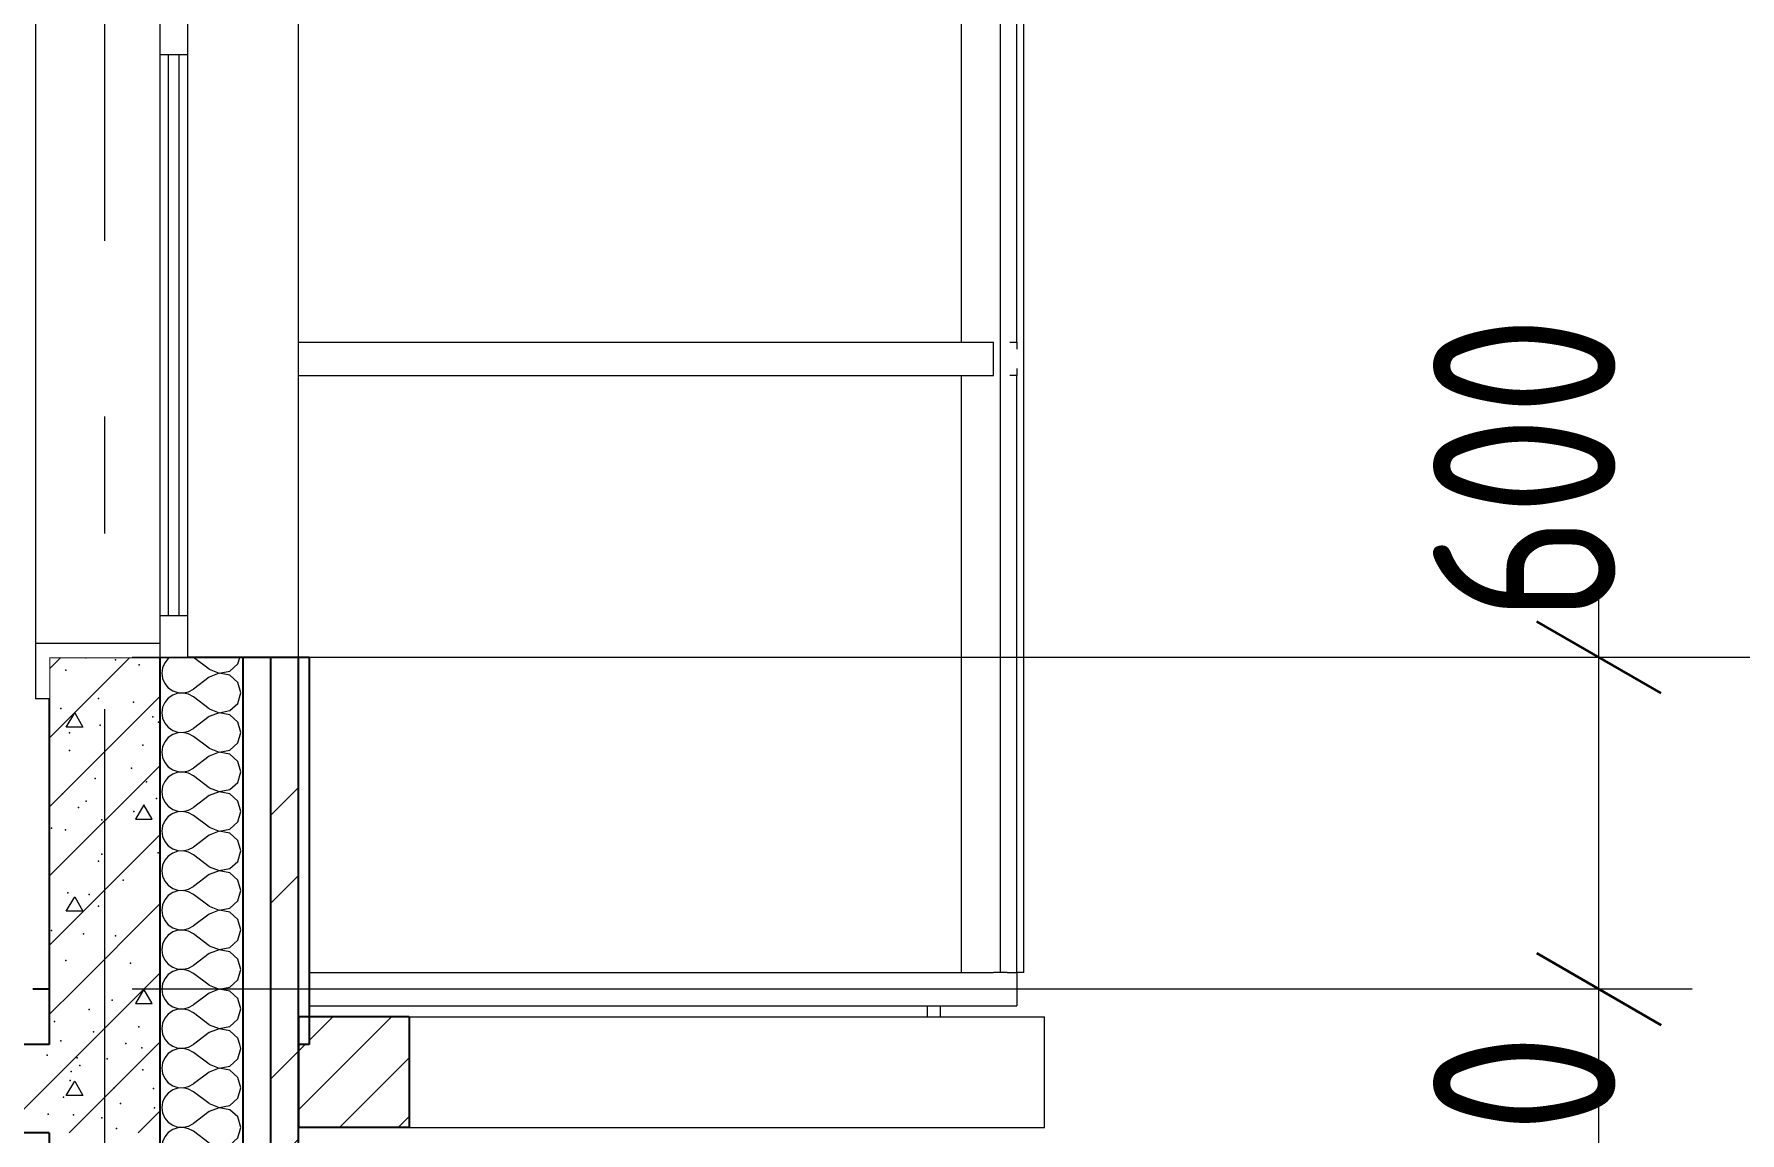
# Model space of a CAD drawing. Header units: millimetres. Extents: x 18162 to 7085488, y 72188 to 247925.
# Drawn here: x 4273986 to 4277071, y 110493 to 112480 of the extents above; entities that cross this region are included whole.
import ezdxf
from ezdxf.enums import TextEntityAlignment as Align

# ---------------------------------------------------------------- set-up
doc = ezdxf.new("R2010")
doc.units = ezdxf.units.MM
doc.header["$MEASUREMENT"] = 0
doc.linetypes.add('Double Dashed', pattern=[1093.611073, 529.166651, -211.666656, 141.111112, -211.666656])
doc.linetypes.add('Wipeout_Contour', pattern=[1000, 0, -1000])
for name, color, linetype in [('Archicad Windows', 7, 'Continuous'), ('Finish - Wall', 7, 'Continuous'), ('Interior - Stair & Railing', 7, 'Continuous'), ('Structural - Bearing', 7, 'Continuous'), ('Structural - Grid', 7, 'Continuous')]:
    doc.layers.add(name, color=color, linetype=linetype)
doc.styles.add('GENERATED_STYLE_3', font='', dxfattribs={"width": 0.8})
doc.styles.get('GENERATED_STYLE_3').set_extended_font_data('ISOCPEUR MON')
doc.dimstyles.new('GENERATED_STYLE__12', dxfattribs={"dimtxt": 330.000007, "dimasz": 171, "dimexe": 0.18, "dimexo": 150, "dimgap": 0, "dimtad": 1, "dimdec": 0, "dimzin": 0, "dimdsep": 46, "dimtxsty": 'GENERATED_STYLE_3', "dimblk": 'ARROWHEAD_2', "dimblk1": 'ARROWHEAD_2', "dimblk2": 'ARROWHEAD_2', "dimcen": 0.09, "dimclrd": 13, "dimclre": 13, "dimclrt": 13, "dimadec": 0, "dimazin": 0, "dimtfac": 1, "dimtdec": 4, "dimtmove": 0, "dimatfit": 3, "dimfxl": 1, "dimtolj": 1, "dimtzin": 0, "dimarcsym": 0})
pattern_1 = [(45, (4294986.58, 104752.7), (-238.6485, 238.6485), []), (45, (4294907.03, 104832.26), (-238.6485, 238.6485), [])]

# ---------------------------------------------------------------- blocks, each defined once
blk = doc.blocks.new('*X1349', base_point=(4294986.6, 104752.7))
at = {"layer": 'Structural - Bearing', "color": 7, "linetype": 'Continuous', "lineweight": 9}
for p, q in [((4274231.5, 110652.7), (4274236.4, 110649.3)), ((4274265.2, 110647.9), (4274273.8, 110652.7)), ((4274359.5, 110645.6), (4274357.5, 110652.7)), ((4274218, 110619.6), (4274216.7, 110609.8)), ((4274222, 110628.6), (4274218, 110619.6)), ((4274228.3, 110636.2), (4274222, 110628.6)), ((4274236.4, 110641.8), (4274228.3, 110636.2)), ((4274236.4, 110649.3), (4274245.7, 110646.2)), ((4274245.7, 110644.9), (4274236.4, 110641.8)), ((4274245.7, 110646.2), (4274255.6, 110645.7)), ((4274255.6, 110645.4), (4274245.7, 110644.9)), ((4274255.6, 110645.7), (4274265.2, 110647.9)), ((4274265.2, 110643.2), (4274255.6, 110645.4)), ((4274273.8, 110638.4), (4274265.2, 110643.2)), ((4274302.4, 110617), (4274273.8, 110638.4)), ((4274339.8, 110613.6), (4274354.2, 110626.8)), ((4274354.2, 110626.8), (4274359.5, 110645.6)), ((4274216.7, 110609.8), (4274218, 110600.1)), ((4274218, 110600.1), (4274222, 110591.1)), ((4274222, 110591.1), (4274228.3, 110583.5)), ((4274302.4, 110602.7), (4274273.8, 110581.3)), ((4274302.4, 110617), (4274320.6, 110610)), ((4274320.6, 110609.7), (4274302.4, 110602.7)), ((4274320.6, 110610), (4274339.8, 110613.6)), ((4274339.8, 110606.1), (4274320.6, 110609.7)), ((4274354.2, 110592.9), (4274339.8, 110606.1)), ((4274359.5, 110574.1), (4274354.2, 110592.9)), ((4274228.3, 110564.8), (4274222, 110557.2)), ((4274228.3, 110583.5), (4274236.4, 110577.9)), ((4274236.4, 110570.4), (4274228.3, 110564.8)), ((4274236.4, 110577.9), (4274245.7, 110574.8)), ((4274245.7, 110573.5), (4274236.4, 110570.4)), ((4274245.7, 110574.8), (4274255.6, 110574.3)), ((4274255.6, 110574), (4274245.7, 110573.5)), ((4274255.6, 110574.3), (4274265.2, 110576.5)), ((4274265.2, 110571.8), (4274255.6, 110574)), ((4274265.2, 110576.5), (4274273.8, 110581.3)), ((4274273.8, 110567), (4274265.2, 110571.8)), ((4274302.4, 110545.6), (4274273.8, 110567)), ((4274354.2, 110555.4), (4274359.5, 110574.1)), ((4274218, 110548.2), (4274216.7, 110538.4)), ((4274216.7, 110538.4), (4274218, 110528.7)), ((4274222, 110557.2), (4274218, 110548.2)), ((4274218, 110528.7), (4274222, 110519.6)), ((4274302.4, 110531.3), (4274273.8, 110509.8)), ((4274302.4, 110545.6), (4274320.6, 110538.6)), ((4274320.6, 110538.3), (4274302.4, 110531.3)), ((4274320.6, 110538.6), (4274339.8, 110542.2)), ((4274339.8, 110534.6), (4274320.6, 110538.3)), ((4274339.8, 110542.2), (4274354.2, 110555.4)), ((4274354.2, 110521.5), (4274339.8, 110534.6)), ((4274222, 110519.6), (4274228.3, 110512.1)), ((4274228.3, 110512.1), (4274236.4, 110506.5)), ((4274236.4, 110498.9), (4274228.3, 110493.4)), ((4274236.4, 110506.5), (4274245.7, 110503.3)), ((4274245.7, 110502.1), (4274236.4, 110498.9)), ((4274245.7, 110503.3), (4274255.6, 110502.8)), ((4274255.6, 110502.6), (4274245.7, 110502.1)), ((4274255.6, 110502.8), (4274265.2, 110505.1)), ((4274265.2, 110500.3), (4274255.6, 110502.6)), ((4274265.2, 110505.1), (4274273.8, 110509.8)), ((4274273.8, 110495.6), (4274265.2, 110500.3)), ((4274359.5, 110502.7), (4274354.2, 110521.5)), ((4274354.2, 110483.9), (4274359.5, 110502.7)), ((4274218, 110476.8), (4274216.7, 110467)), ((4274216.7, 110467), (4274218, 110457.2)), ((4274222, 110485.8), (4274218, 110476.8)), ((4274228.3, 110493.4), (4274222, 110485.8)), ((4274302.4, 110474.1), (4274273.8, 110495.6)), ((4274302.4, 110474.1), (4274320.6, 110467.1)), ((4274320.6, 110466.8), (4274302.4, 110459.8)), ((4274320.6, 110467.1), (4274339.8, 110470.8)), ((4274339.8, 110463.2), (4274320.6, 110466.8)), ((4274339.8, 110470.8), (4274354.2, 110483.9)), ((4274218, 110457.2), (4274222, 110448.2)), ((4274222, 110448.2), (4274228.3, 110440.6)), ((4274228.3, 110440.6), (4274236.4, 110435)), ((4274236.4, 110435), (4274245.7, 110431.9)), ((4274265.2, 110433.7), (4274273.8, 110438.4)), ((4274302.4, 110459.8), (4274273.8, 110438.4)), ((4274354.2, 110450.1), (4274339.8, 110463.2)), ((4274359.5, 110431.3), (4274354.2, 110450.1)), ((4274218, 110405.3), (4274216.7, 110395.6)), ((4274222, 110414.3), (4274218, 110405.3)), ((4274228.3, 110421.9), (4274222, 110414.3)), ((4274236.4, 110427.5), (4274228.3, 110421.9)), ((4274245.7, 110430.7), (4274236.4, 110427.5)), ((4274245.7, 110431.9), (4274255.6, 110431.4)), ((4274255.6, 110431.1), (4274245.7, 110430.7)), ((4274255.6, 110431.4), (4274265.2, 110433.7)), ((4274265.2, 110428.9), (4274255.6, 110431.1)), ((4274273.8, 110424.1), (4274265.2, 110428.9)), ((4274302.4, 110402.7), (4274273.8, 110424.1)), ((4274339.8, 110399.3), (4274354.2, 110412.5)), ((4274354.2, 110412.5), (4274359.5, 110431.3)), ((4274216.7, 110395.6), (4274218, 110385.8)), ((4274218, 110385.8), (4274222, 110376.8)), ((4274222, 110376.8), (4274228.3, 110369.2)), ((4274302.4, 110388.4), (4274273.8, 110367)), ((4274302.4, 110402.7), (4274320.6, 110395.7)), ((4274320.6, 110395.4), (4274302.4, 110388.4)), ((4274320.6, 110395.7), (4274339.8, 110399.3)), ((4274339.8, 110391.8), (4274320.6, 110395.4)), ((4274354.2, 110378.6), (4274339.8, 110391.8)), ((4274359.5, 110359.8), (4274354.2, 110378.6)), ((4274222, 110342.9), (4274218, 110333.9)), ((4274228.3, 110350.5), (4274222, 110342.9)), ((4274228.3, 110369.2), (4274236.4, 110363.6)), ((4274236.4, 110356.1), (4274228.3, 110350.5)), ((4274236.4, 110363.6), (4274245.7, 110360.5)), ((4274245.7, 110359.2), (4274236.4, 110356.1)), ((4274245.7, 110360.5), (4274255.6, 110360)), ((4274255.6, 110359.7), (4274245.7, 110359.2)), ((4274255.6, 110360), (4274265.2, 110362.2)), ((4274265.2, 110357.5), (4274255.6, 110359.7)), ((4274265.2, 110362.2), (4274273.8, 110367)), ((4274273.8, 110352.7), (4274265.2, 110357.5)), ((4274302.4, 110331.3), (4274273.8, 110352.7)), ((4274354.2, 110341.1), (4274359.5, 110359.8)), ((4274218, 110333.9), (4274216.7, 110324.1)), ((4274216.7, 110324.1), (4274218, 110314.4)), ((4274218, 110314.4), (4274222, 110305.4)), ((4274302.4, 110317), (4274273.8, 110295.6)), ((4274302.4, 110331.3), (4274320.6, 110324.3)), ((4274320.6, 110324), (4274302.4, 110317)), ((4274320.6, 110324.3), (4274339.8, 110327.9)), ((4274339.8, 110320.4), (4274320.6, 110324)), ((4274339.8, 110327.9), (4274354.2, 110341.1)), ((4274354.2, 110307.2), (4274339.8, 110320.4)), ((4274222, 110305.4), (4274228.3, 110297.8)), ((4274228.3, 110297.8), (4274236.4, 110292.2)), ((4274236.4, 110284.6), (4274228.3, 110279.1)), ((4274236.4, 110292.2), (4274245.7, 110289)), ((4274245.7, 110287.8), (4274236.4, 110284.6)), ((4274245.7, 110289), (4274255.6, 110288.6)), ((4274255.6, 110288.3), (4274245.7, 110287.8)), ((4274255.6, 110288.6), (4274265.2, 110290.8)), ((4274265.2, 110286), (4274255.6, 110288.3)), ((4274265.2, 110290.8), (4274273.8, 110295.6)), ((4274273.8, 110281.3), (4274265.2, 110286)), ((4274302.4, 110259.8), (4274273.8, 110281.3)), ((4274359.5, 110288.4), (4274354.2, 110307.2)), ((4274354.2, 110269.6), (4274359.5, 110288.4)), ((4274218, 110262.5), (4274216.7, 110252.7)), ((4274216.7, 110252.7), (4274218, 110242.9)), ((4274222, 110271.5), (4274218, 110262.5)), ((4274228.3, 110279.1), (4274222, 110271.5)), ((4274302.4, 110259.8), (4274320.6, 110252.8)), ((4274320.6, 110252.6), (4274302.4, 110245.6)), ((4274320.6, 110252.8), (4274339.8, 110256.5)), ((4274339.8, 110248.9), (4274320.6, 110252.6)), ((4274339.8, 110256.5), (4274354.2, 110269.6)), ((4274218, 110242.9), (4274222, 110233.9)), ((4274222, 110233.9), (4274228.3, 110226.3)), ((4274228.3, 110226.3), (4274236.4, 110220.8)), ((4274236.4, 110220.8), (4274245.7, 110217.6)), ((4274255.6, 110217.1), (4274265.2, 110219.4)), ((4274265.2, 110219.4), (4274273.8, 110224.1)), ((4274302.4, 110245.6), (4274273.8, 110224.1)), ((4274354.2, 110235.8), (4274339.8, 110248.9)), ((4274359.5, 110217), (4274354.2, 110235.8)), ((4274218, 110191), (4274216.7, 110181.3)), ((4274222, 110200.1), (4274218, 110191)), ((4274228.3, 110207.6), (4274222, 110200.1)), ((4274236.4, 110213.2), (4274228.3, 110207.6)), ((4274245.7, 110216.4), (4274236.4, 110213.2)), ((4274245.7, 110217.6), (4274255.6, 110217.1)), ((4274255.6, 110216.8), (4274245.7, 110216.4)), ((4274265.2, 110214.6), (4274255.6, 110216.8)), ((4274273.8, 110209.8), (4274265.2, 110214.6)), ((4274302.4, 110188.4), (4274273.8, 110209.8)), ((4274302.4, 110188.4), (4274320.6, 110181.4)), ((4274339.8, 110185), (4274354.2, 110198.2)), ((4274354.2, 110198.2), (4274359.5, 110217)), ((4274216.7, 110181.3), (4274218, 110171.5)), ((4274218, 110171.5), (4274222, 110162.5)), ((4274222, 110162.5), (4274228.3, 110154.9)), ((4274302.4, 110174.1), (4274273.8, 110152.7)), ((4274320.6, 110181.1), (4274302.4, 110174.1)), ((4274320.6, 110181.4), (4274339.8, 110185)), ((4274339.8, 110177.5), (4274320.6, 110181.1)), ((4274354.2, 110164.3), (4274339.8, 110177.5)), ((4274359.5, 110145.6), (4274354.2, 110164.3)), ((4274222, 110128.6), (4274218, 110119.6)), ((4274228.3, 110136.2), (4274222, 110128.6)), ((4274228.3, 110154.9), (4274236.4, 110149.3)), ((4274236.4, 110141.8), (4274228.3, 110136.2)), ((4274236.4, 110149.3), (4274245.7, 110146.2)), ((4274245.7, 110144.9), (4274236.4, 110141.8)), ((4274245.7, 110146.2), (4274255.6, 110145.7)), ((4274255.6, 110145.4), (4274245.7, 110144.9)), ((4274255.6, 110145.7), (4274265.2, 110147.9)), ((4274265.2, 110143.2), (4274255.6, 110145.4)), ((4274265.2, 110147.9), (4274273.8, 110152.7)), ((4274273.8, 110138.4), (4274265.2, 110143.2)), ((4274302.4, 110117), (4274273.8, 110138.4)), ((4274339.8, 110113.6), (4274354.2, 110126.8)), ((4274354.2, 110126.8), (4274359.5, 110145.6)), ((4274218, 110119.6), (4274216.7, 110109.8)), ((4274216.7, 110109.8), (4274218, 110100.1)), ((4274218, 110100.1), (4274222, 110091.1)), ((4274302.4, 110102.7), (4274273.8, 110081.3)), ((4274302.4, 110117), (4274320.6, 110110)), ((4274320.6, 110109.7), (4274302.4, 110102.7)), ((4274320.6, 110110), (4274339.8, 110113.6)), ((4274339.8, 110106.1), (4274320.6, 110109.7)), ((4274354.2, 110092.9), (4274339.8, 110106.1)), ((4274222, 110091.1), (4274228.3, 110083.5)), ((4274228.3, 110064.8), (4274222, 110057.2)), ((4274228.3, 110083.5), (4274236.4, 110077.9)), ((4274236.4, 110070.4), (4274228.3, 110064.8)), ((4274236.4, 110077.9), (4274245.7, 110074.8)), ((4274245.7, 110073.5), (4274236.4, 110070.4)), ((4274245.7, 110074.8), (4274255.6, 110074.3)), ((4274255.6, 110074), (4274245.7, 110073.5)), ((4274255.6, 110074.3), (4274265.2, 110076.5)), ((4274265.2, 110071.8), (4274255.6, 110074)), ((4274265.2, 110076.5), (4274273.8, 110081.3)), ((4274273.8, 110067), (4274265.2, 110071.8)), ((4274292.9, 110052.7), (4274273.8, 110067)), ((4274359.5, 110074.1), (4274354.2, 110092.9)), ((4274354.2, 110055.4), (4274359.5, 110074.1)), ((4274222, 110057.2), (4274220, 110052.7)), ((4274351.3, 110052.7), (4274354.2, 110055.4))]:
    blk.add_line(p, q, dxfattribs=at)
blk = doc.blocks.new('*X1476', base_point=(4294986.6, 104752.7))
at = {"layer": 'Structural - Bearing', "color": 7, "linetype": 'Continuous', "lineweight": 9}
for p, q in [((4274218, 111333.9), (4274216.7, 111324.1)), ((4274222, 111342.9), (4274218, 111333.9)), ((4274228.3, 111350.5), (4274222, 111342.9)), ((4274231.5, 111352.7), (4274228.3, 111350.5)), ((4274302.4, 111331.3), (4274273.8, 111352.7)), ((4274302.4, 111331.3), (4274320.6, 111324.3)), ((4274339.8, 111327.9), (4274354.2, 111341.1)), ((4274354.2, 111341.1), (4274357.5, 111352.7)), ((4274216.7, 111324.1), (4274218, 111314.4)), ((4274218, 111314.4), (4274222, 111305.4)), ((4274222, 111305.4), (4274228.3, 111297.8)), ((4274302.4, 111317), (4274273.8, 111295.6)), ((4274320.6, 111324), (4274302.4, 111317)), ((4274320.6, 111324.3), (4274339.8, 111327.9)), ((4274339.8, 111320.4), (4274320.6, 111324)), ((4274354.2, 111307.2), (4274339.8, 111320.4)), ((4274359.5, 111288.4), (4274354.2, 111307.2)), ((4274222, 111271.5), (4274218, 111262.5)), ((4274228.3, 111279.1), (4274222, 111271.5)), ((4274228.3, 111297.8), (4274236.4, 111292.2)), ((4274236.4, 111284.6), (4274228.3, 111279.1)), ((4274236.4, 111292.2), (4274245.7, 111289)), ((4274245.7, 111287.8), (4274236.4, 111284.6)), ((4274245.7, 111289), (4274255.6, 111288.6)), ((4274255.6, 111288.3), (4274245.7, 111287.8)), ((4274255.6, 111288.6), (4274265.2, 111290.8)), ((4274265.2, 111286), (4274255.6, 111288.3)), ((4274265.2, 111290.8), (4274273.8, 111295.6)), ((4274273.8, 111281.3), (4274265.2, 111286)), ((4274302.4, 111259.8), (4274273.8, 111281.3)), ((4274339.8, 111256.5), (4274354.2, 111269.6)), ((4274354.2, 111269.6), (4274359.5, 111288.4)), ((4274218, 111262.5), (4274216.7, 111252.7)), ((4274216.7, 111252.7), (4274218, 111242.9)), ((4274218, 111242.9), (4274222, 111233.9)), ((4274302.4, 111245.6), (4274273.8, 111224.1)), ((4274302.4, 111259.8), (4274320.6, 111252.8)), ((4274320.6, 111252.6), (4274302.4, 111245.6)), ((4274320.6, 111252.8), (4274339.8, 111256.5)), ((4274339.8, 111248.9), (4274320.6, 111252.6)), ((4274354.2, 111235.8), (4274339.8, 111248.9)), ((4274222, 111233.9), (4274228.3, 111226.3)), ((4274228.3, 111207.6), (4274222, 111200.1)), ((4274228.3, 111226.3), (4274236.4, 111220.8)), ((4274236.4, 111213.2), (4274228.3, 111207.6)), ((4274236.4, 111220.8), (4274245.7, 111217.6)), ((4274245.7, 111216.4), (4274236.4, 111213.2)), ((4274245.7, 111217.6), (4274255.6, 111217.1)), ((4274255.6, 111216.8), (4274245.7, 111216.4)), ((4274255.6, 111217.1), (4274265.2, 111219.4)), ((4274265.2, 111214.6), (4274255.6, 111216.8)), ((4274265.2, 111219.4), (4274273.8, 111224.1)), ((4274273.8, 111209.8), (4274265.2, 111214.6)), ((4274302.4, 111188.4), (4274273.8, 111209.8)), ((4274359.5, 111217), (4274354.2, 111235.8)), ((4274354.2, 111198.2), (4274359.5, 111217)), ((4274218, 111191), (4274216.7, 111181.3)), ((4274216.7, 111181.3), (4274218, 111171.5)), ((4274222, 111200.1), (4274218, 111191)), ((4274302.4, 111188.4), (4274320.6, 111181.4)), ((4274320.6, 111181.1), (4274302.4, 111174.1)), ((4274320.6, 111181.4), (4274339.8, 111185)), ((4274339.8, 111177.5), (4274320.6, 111181.1)), ((4274339.8, 111185), (4274354.2, 111198.2)), ((4274354.2, 111164.3), (4274339.8, 111177.5)), ((4274218, 111171.5), (4274222, 111162.5)), ((4274222, 111162.5), (4274228.3, 111154.9)), ((4274228.3, 111154.9), (4274236.4, 111149.3)), ((4274236.4, 111149.3), (4274245.7, 111146.2)), ((4274245.7, 111144.9), (4274236.4, 111141.8)), ((4274245.7, 111146.2), (4274255.6, 111145.7)), ((4274255.6, 111145.4), (4274245.7, 111144.9)), ((4274255.6, 111145.7), (4274265.2, 111147.9)), ((4274265.2, 111143.2), (4274255.6, 111145.4)), ((4274265.2, 111147.9), (4274273.8, 111152.7)), ((4274302.4, 111174.1), (4274273.8, 111152.7)), ((4274359.5, 111145.6), (4274354.2, 111164.3)), ((4274354.2, 111126.8), (4274359.5, 111145.6)), ((4274218, 111119.6), (4274216.7, 111109.8)), ((4274222, 111128.6), (4274218, 111119.6)), ((4274228.3, 111136.2), (4274222, 111128.6)), ((4274236.4, 111141.8), (4274228.3, 111136.2)), ((4274273.8, 111138.4), (4274265.2, 111143.2)), ((4274302.4, 111117), (4274273.8, 111138.4)), ((4274302.4, 111117), (4274320.6, 111110)), ((4274320.6, 111110), (4274339.8, 111113.6)), ((4274339.8, 111113.6), (4274354.2, 111126.8)), ((4274216.7, 111109.8), (4274218, 111100.1)), ((4274218, 111100.1), (4274222, 111091.1)), ((4274222, 111091.1), (4274228.3, 111083.5)), ((4274228.3, 111083.5), (4274236.4, 111077.9)), ((4274302.4, 111102.7), (4274273.8, 111081.3)), ((4274320.6, 111109.7), (4274302.4, 111102.7)), ((4274339.8, 111106.1), (4274320.6, 111109.7)), ((4274354.2, 111092.9), (4274339.8, 111106.1)), ((4274359.5, 111074.1), (4274354.2, 111092.9)), ((4274222, 111057.2), (4274218, 111048.2)), ((4274228.3, 111064.8), (4274222, 111057.2)), ((4274236.4, 111070.4), (4274228.3, 111064.8)), ((4274236.4, 111077.9), (4274245.7, 111074.8)), ((4274245.7, 111073.5), (4274236.4, 111070.4)), ((4274245.7, 111074.8), (4274255.6, 111074.3)), ((4274255.6, 111074), (4274245.7, 111073.5)), ((4274255.6, 111074.3), (4274265.2, 111076.5)), ((4274265.2, 111071.8), (4274255.6, 111074)), ((4274265.2, 111076.5), (4274273.8, 111081.3)), ((4274273.8, 111067), (4274265.2, 111071.8)), ((4274302.4, 111045.6), (4274273.8, 111067)), ((4274339.8, 111042.2), (4274354.2, 111055.4)), ((4274354.2, 111055.4), (4274359.5, 111074.1)), ((4274218, 111048.2), (4274216.7, 111038.4)), ((4274216.7, 111038.4), (4274218, 111028.7)), ((4274218, 111028.7), (4274222, 111019.6)), ((4274302.4, 111031.3), (4274273.8, 111009.8)), ((4274302.4, 111045.6), (4274320.6, 111038.6)), ((4274320.6, 111038.3), (4274302.4, 111031.3)), ((4274320.6, 111038.6), (4274339.8, 111042.2)), ((4274339.8, 111034.6), (4274320.6, 111038.3)), ((4274354.2, 111021.5), (4274339.8, 111034.6)), ((4274359.5, 111002.7), (4274354.2, 111021.5)), ((4274222, 111019.6), (4274228.3, 111012.1)), ((4274228.3, 110993.4), (4274222, 110985.8)), ((4274228.3, 111012.1), (4274236.4, 111006.5)), ((4274236.4, 110998.9), (4274228.3, 110993.4)), ((4274236.4, 111006.5), (4274245.7, 111003.3)), ((4274245.7, 111002.1), (4274236.4, 110998.9)), ((4274245.7, 111003.3), (4274255.6, 111002.8)), ((4274255.6, 111002.6), (4274245.7, 111002.1)), ((4274255.6, 111002.8), (4274265.2, 111005.1)), ((4274265.2, 111000.3), (4274255.6, 111002.6)), ((4274265.2, 111005.1), (4274273.8, 111009.8)), ((4274273.8, 110995.6), (4274265.2, 111000.3)), ((4274302.4, 110974.1), (4274273.8, 110995.6)), ((4274354.2, 110983.9), (4274359.5, 111002.7)), ((4274218, 110976.8), (4274216.7, 110967)), ((4274216.7, 110967), (4274218, 110957.2)), ((4274222, 110985.8), (4274218, 110976.8)), ((4274302.4, 110959.8), (4274273.8, 110938.4)), ((4274302.4, 110974.1), (4274320.6, 110967.1)), ((4274320.6, 110966.8), (4274302.4, 110959.8)), ((4274320.6, 110967.1), (4274339.8, 110970.8)), ((4274339.8, 110963.2), (4274320.6, 110966.8)), ((4274339.8, 110970.8), (4274354.2, 110983.9)), ((4274354.2, 110950.1), (4274339.8, 110963.2)), ((4274218, 110957.2), (4274222, 110948.2)), ((4274222, 110948.2), (4274228.3, 110940.6)), ((4274228.3, 110940.6), (4274236.4, 110935)), ((4274236.4, 110935), (4274245.7, 110931.9)), ((4274245.7, 110930.7), (4274236.4, 110927.5)), ((4274245.7, 110931.9), (4274255.6, 110931.4)), ((4274255.6, 110931.1), (4274245.7, 110930.7)), ((4274255.6, 110931.4), (4274265.2, 110933.7)), ((4274265.2, 110928.9), (4274255.6, 110931.1)), ((4274265.2, 110933.7), (4274273.8, 110938.4)), ((4274273.8, 110924.1), (4274265.2, 110928.9)), ((4274359.5, 110931.3), (4274354.2, 110950.1)), ((4274354.2, 110912.5), (4274359.5, 110931.3)), ((4274218, 110905.3), (4274216.7, 110895.6)), ((4274222, 110914.3), (4274218, 110905.3)), ((4274228.3, 110921.9), (4274222, 110914.3)), ((4274236.4, 110927.5), (4274228.3, 110921.9)), ((4274302.4, 110902.7), (4274273.8, 110924.1)), ((4274302.4, 110902.7), (4274320.6, 110895.7)), ((4274320.6, 110895.7), (4274339.8, 110899.3)), ((4274339.8, 110899.3), (4274354.2, 110912.5)), ((4274216.7, 110895.6), (4274218, 110885.8)), ((4274218, 110885.8), (4274222, 110876.8)), ((4274222, 110876.8), (4274228.3, 110869.2)), ((4274228.3, 110869.2), (4274236.4, 110863.6)), ((4274265.2, 110862.2), (4274273.8, 110867)), ((4274302.4, 110888.4), (4274273.8, 110867)), ((4274320.6, 110895.4), (4274302.4, 110888.4)), ((4274339.8, 110891.8), (4274320.6, 110895.4)), ((4274354.2, 110878.6), (4274339.8, 110891.8)), ((4274359.5, 110859.8), (4274354.2, 110878.6)), ((4274222, 110842.9), (4274218, 110833.9)), ((4274228.3, 110850.5), (4274222, 110842.9)), ((4274236.4, 110856.1), (4274228.3, 110850.5)), ((4274236.4, 110863.6), (4274245.7, 110860.5)), ((4274245.7, 110859.2), (4274236.4, 110856.1)), ((4274245.7, 110860.5), (4274255.6, 110860)), ((4274255.6, 110859.7), (4274245.7, 110859.2)), ((4274255.6, 110860), (4274265.2, 110862.2)), ((4274265.2, 110857.5), (4274255.6, 110859.7)), ((4274273.8, 110852.7), (4274265.2, 110857.5)), ((4274302.4, 110831.3), (4274273.8, 110852.7)), ((4274339.8, 110827.9), (4274354.2, 110841.1)), ((4274354.2, 110841.1), (4274359.5, 110859.8)), ((4274218, 110833.9), (4274216.7, 110824.1)), ((4274216.7, 110824.1), (4274218, 110814.4)), ((4274218, 110814.4), (4274222, 110805.4)), ((4274222, 110805.4), (4274228.3, 110797.8)), ((4274302.4, 110817), (4274273.8, 110795.6)), ((4274302.4, 110831.3), (4274320.6, 110824.3)), ((4274320.6, 110824), (4274302.4, 110817)), ((4274320.6, 110824.3), (4274339.8, 110827.9)), ((4274339.8, 110820.4), (4274320.6, 110824)), ((4274354.2, 110807.2), (4274339.8, 110820.4)), ((4274359.5, 110788.4), (4274354.2, 110807.2)), ((4274228.3, 110779.1), (4274222, 110771.5)), ((4274228.3, 110797.8), (4274236.4, 110792.2)), ((4274236.4, 110784.6), (4274228.3, 110779.1)), ((4274236.4, 110792.2), (4274245.7, 110789)), ((4274245.7, 110787.8), (4274236.4, 110784.6)), ((4274245.7, 110789), (4274255.6, 110788.6)), ((4274255.6, 110788.3), (4274245.7, 110787.8)), ((4274255.6, 110788.6), (4274265.2, 110790.8)), ((4274265.2, 110786), (4274255.6, 110788.3)), ((4274265.2, 110790.8), (4274273.8, 110795.6)), ((4274273.8, 110781.3), (4274265.2, 110786)), ((4274302.4, 110759.8), (4274273.8, 110781.3)), ((4274354.2, 110769.6), (4274359.5, 110788.4)), ((4274218, 110762.5), (4274216.7, 110752.7)), ((4274216.7, 110752.7), (4274218, 110742.9)), ((4274222, 110771.5), (4274218, 110762.5)), ((4274218, 110742.9), (4274222, 110733.9)), ((4274302.4, 110745.6), (4274273.8, 110724.1)), ((4274302.4, 110759.8), (4274320.6, 110752.8)), ((4274320.6, 110752.6), (4274302.4, 110745.6)), ((4274320.6, 110752.8), (4274339.8, 110756.5)), ((4274339.8, 110748.9), (4274320.6, 110752.6)), ((4274339.8, 110756.5), (4274354.2, 110769.6)), ((4274354.2, 110735.8), (4274339.8, 110748.9)), ((4274222, 110733.9), (4274228.3, 110726.3)), ((4274228.3, 110726.3), (4274236.4, 110720.8)), ((4274236.4, 110713.2), (4274228.3, 110707.6)), ((4274236.4, 110720.8), (4274245.7, 110717.6)), ((4274245.7, 110716.4), (4274236.4, 110713.2)), ((4274245.7, 110717.6), (4274255.6, 110717.1)), ((4274255.6, 110716.8), (4274245.7, 110716.4)), ((4274255.6, 110717.1), (4274265.2, 110719.4)), ((4274265.2, 110714.6), (4274255.6, 110716.8)), ((4274265.2, 110719.4), (4274273.8, 110724.1)), ((4274273.8, 110709.8), (4274265.2, 110714.6)), ((4274359.5, 110717), (4274354.2, 110735.8)), ((4274354.2, 110698.2), (4274359.5, 110717)), ((4274218, 110691), (4274216.7, 110681.3)), ((4274216.7, 110681.3), (4274218, 110671.5)), ((4274222, 110700.1), (4274218, 110691)), ((4274228.3, 110707.6), (4274222, 110700.1)), ((4274302.4, 110688.4), (4274273.8, 110709.8)), ((4274302.4, 110688.4), (4274320.6, 110681.4)), ((4274320.6, 110681.4), (4274339.8, 110685)), ((4274339.8, 110685), (4274354.2, 110698.2)), ((4274218, 110671.5), (4274222, 110662.5)), ((4274222, 110662.5), (4274228.3, 110654.9)), ((4274228.3, 110654.9), (4274231.5, 110652.7)), ((4274302.4, 110674.1), (4274273.8, 110652.7)), ((4274320.6, 110681.1), (4274302.4, 110674.1)), ((4274339.8, 110677.5), (4274320.6, 110681.1)), ((4274354.2, 110664.3), (4274339.8, 110677.5)), ((4274357.5, 110652.7), (4274354.2, 110664.3))]:
    blk.add_line(p, q, dxfattribs=at)
blk = doc.blocks.new('*X1478', base_point=(4294986.6, 104752.7))
at = {"layer": 'Structural - Bearing', "color": 7, "linetype": 'Continuous', "lineweight": 9}
for p, q in [((4274013.1, 111206.8), (4274159, 111352.7)), ((4274013.1, 111331.8), (4274034, 111352.7)), ((4274013.1, 111081.8), (4274213.1, 111281.8)), ((4274043.9, 111226.8), (4274059.1, 111252.8)), ((4274059.1, 111252.8), (4274074, 111226.8)), ((4274074, 111226.8), (4274043.9, 111226.8)), ((4274013.1, 110956.8), (4274213.1, 111156.8)), ((4274184.1, 111086.2), (4274169.1, 111060.1)), ((4274199.2, 111060.1), (4274184.1, 111086.2)), ((4274169.1, 111060.1), (4274199.2, 111060.1)), ((4274013.1, 110831.8), (4274213.1, 111031.8)), ((4274043.9, 110893.5), (4274059.1, 110919.5)), ((4274059.1, 110919.5), (4274074, 110893.5)), ((4274059.1, 110752.8), (4274213.1, 110906.8)), ((4274074, 110893.5), (4274043.9, 110893.5)), ((4274184.1, 110752.8), (4274213.1, 110781.8)), ((4274013.1, 110706.8), (4274059.1, 110752.8)), ((4274084, 110652.7), (4274184.1, 110752.8)), ((4274184.1, 110752.8), (4274169.1, 110726.8)), ((4274199.2, 110726.8), (4274184.1, 110752.8)), ((4274169.1, 110726.8), (4274199.2, 110726.8)), ((4274209, 110652.7), (4274213.1, 110656.8))]:
    blk.add_line(p, q, dxfattribs=at)
for p in [(4274042.9, 111329.6), (4274079, 111351.7), (4274133, 111348.6), (4274175.8, 111339.3), (4274013.5, 111288.6), (4274102, 111278.2), (4274165.4, 111271.7), (4274034, 111260.1), (4274200.7, 111245.1), (4274049.5, 111216.3), (4274105.2, 111230.3), (4274210.5, 111235.6), (4274013.5, 111180.2), (4274050, 111184.5), (4274182.5, 111194.1), (4274161.6, 111152.3), (4274095.9, 111133.9), (4274188.7, 111127.7), (4274037.2, 111106), (4274079.7, 111092.6), (4274207.2, 111097.8), (4274066.2, 111081.1), (4274108.3, 111058.9), (4274166.3, 111074.3), (4274017.1, 111044.1), (4274042.5, 111040.7), (4274108.3, 110997), (4274210.3, 110999.4), (4274102.1, 110984), (4274147, 110950), (4274046.8, 110927), (4274085.1, 110923.7), (4274101.9, 110903), (4274017.3, 110858.5), (4274074.8, 110852.8), (4274132.7, 110848.9), (4274043.4, 110804.7), (4274160, 110800), (4274085.6, 110715.9), (4274126.8, 110732.6), (4274022.5, 110694.1), (4274175.1, 110684.3), (4274034, 110659.3), (4274092.9, 110675.7), (4274151.4, 110654.5)]:
    blk.add_point(p, dxfattribs=at)
blk = doc.blocks.new('*X1488', base_point=(4294986.6, 104752.7))
at = {"layer": 'Structural - Bearing', "color": 7, "linetype": 'Continuous', "lineweight": 9}
for p, q in [((4273924, 110492.7), (4274084, 110652.7)), ((4274049, 110492.7), (4274209, 110652.7)), ((4274043.9, 110560.1), (4274059.1, 110586.1)), ((4274074, 110560.1), (4274043.9, 110560.1)), ((4274059.1, 110586.1), (4274074, 110560.1)), ((4274174, 110492.7), (4274213.1, 110531.8))]:
    blk.add_line(p, q, dxfattribs=at)
for p in [(4274009.6, 110633.5), (4274063.5, 110628.3), (4274117.6, 110626.8), (4274180.7, 110646.8), (4274052.7, 110603.6), (4274068.6, 110614.8), (4274182.5, 110606.7), (4274050.8, 110587.2), (4274130, 110573.7), (4274201.5, 110573), (4274038.8, 110557.2), (4274142.2, 110546), (4274203.2, 110537.9), (4274010.9, 110526.6), (4274057.2, 110525.4), (4274108.3, 110519.9), (4274134.9, 110500.4)]:
    blk.add_point(p, dxfattribs=at)
blk = doc.blocks.new('Standard grid marker[367]_3', base_point=(4274113.1, 164752.7))
at = {"layer": 'Structural - Grid', "color": 13, "linetype": 'Double Dashed', "lineweight": 13, "ltscale": 1.5}
blk.add_line((4274113.1, 163752.7), (4274113.1, 97752.7), dxfattribs=at)
at = {"layer": 'Structural - Grid', "color": 13, "lineweight": 13, "style": 'GENERATED_STYLE_3'}
blk.add_attdef('AC_MarkerText_1', text='', height=375, rotation=360, dxfattribs=at).set_placement((4274113.1, 96490.2), align=Align.TOP_CENTER)
blk = doc.blocks.new('*D1524', base_point=(4294986.6, 104752.7))
at = {"color": 12, "linetype": 'Continuous', "lineweight": 35}
for p, q in [((4277603.2, 111417.7), (4277828.2, 111287.8)), ((4277603.2, 110117.7), (4277828.2, 109987.8))]:
    blk.add_line(p, q, dxfattribs=at)
at = {"color": 13, "linetype": 'Continuous', "lineweight": 13}
for p, q in [((4277884.5, 111352.7), (4274163.1, 111352.7)), ((4277715.7, 110052.7), (4277715.7, 111352.7)), ((4277884.5, 110052.7), (4274163.1, 110052.7))]:
    blk.add_line(p, q, dxfattribs=at)
at = {"color": 13, "lineweight": 13, "insert": (4277811.4, 110314.1), "char_height": 330, "attachment_point": 7, "rotation": 90, "style": 'GENERATED_STYLE_3'}
blk.add_mtext('\\A1;{\\pql;\\fISOCPEUR MON|b0|i0|c0|p0;\\W0.800000;1,300}', dxfattribs=at)
blk = doc.blocks.new('ARROWHEAD_2')
at = {"color": 0, "linetype": 'Continuous', "lineweight": 0}
for p, q in [((-0.378, -0.655), (0.378, 0.655)), ((0, 0), (-1, 0))]:
    blk.add_line(p, q, dxfattribs=at)
blk = doc.blocks.new('*D1525', base_point=(4294986.6, 104752.7))
at = {"color": 12, "linetype": 'Continuous', "lineweight": 35}
for p, q in [((4277603.2, 113117.7), (4277828.2, 112987.8)), ((4277603.2, 111417.7), (4277828.2, 111287.8))]:
    blk.add_line(p, q, dxfattribs=at)
at = {"color": 13, "linetype": 'Continuous', "lineweight": 13}
for p, q in [((4277884.5, 113052.7), (4274163.1, 113052.7)), ((4277715.7, 111352.7), (4277715.7, 113052.7)), ((4277884.5, 111352.7), (4274163.1, 111352.7))]:
    blk.add_line(p, q, dxfattribs=at)
at = {"color": 13, "lineweight": 13, "insert": (4277811.4, 111814.1), "char_height": 330, "attachment_point": 7, "rotation": 90, "style": 'GENERATED_STYLE_3'}
blk.add_mtext('\\A1;{\\pql;\\fISOCPEUR MON|b0|i0|c0|p0;\\W0.800000;1,700}', dxfattribs=at)
blk = doc.blocks.new('*D1553', base_point=(4294986.6, 104752.7))
at = {"color": 12, "linetype": 'Continuous', "lineweight": 35}
for p, q in [((4276703.2, 110817.7), (4276928.2, 110687.8)), ((4276703.2, 110117.7), (4276928.2, 109987.8))]:
    blk.add_line(p, q, dxfattribs=at)
at = {"color": 13, "linetype": 'Continuous', "lineweight": 13}
for p, q in [((4276984.5, 110752.7), (4274163.1, 110752.7)), ((4276815.7, 110052.7), (4276815.7, 110752.7)), ((4276984.5, 110052.7), (4274163.1, 110052.7)), ((4276815.7, 109942.7), (4276815.7, 110052.7))]:
    blk.add_line(p, q, dxfattribs=at)
at = {"color": 13, "lineweight": 13, "insert": (4276845.5, 110126.1), "char_height": 330, "attachment_point": 7, "rotation": 90, "style": 'GENERATED_STYLE_3'}
blk.add_mtext('\\A1;{\\pql;\\fISOCPEUR MON|b0|i0|c0|p0;\\W0.800000;700}', dxfattribs=at)
blk = doc.blocks.new('*D1554', base_point=(4294986.6, 104752.7))
at = {"color": 13, "linetype": 'Continuous', "lineweight": 13}
for p, q in [((4276815.7, 111352.7), (4276815.7, 111462.7)), ((4276984.5, 111352.7), (4274163.1, 111352.7)), ((4276815.7, 110752.7), (4276815.7, 111352.7)), ((4276984.5, 110752.7), (4274163.1, 110752.7))]:
    blk.add_line(p, q, dxfattribs=at)
at = {"color": 12, "linetype": 'Continuous', "lineweight": 35}
for p, q in [((4276928.2, 111287.8), (4276703.2, 111417.7)), ((4276703.2, 110817.7), (4276928.2, 110687.8))]:
    blk.add_line(p, q, dxfattribs=at)
at = {"color": 13, "lineweight": 13, "insert": (4276845.5, 111417.7), "char_height": 330, "attachment_point": 7, "rotation": 90, "style": 'GENERATED_STYLE_3'}
blk.add_mtext('\\A1;{\\pql;\\fISOCPEUR MON|b0|i0|c0|p0;\\W0.800000;600}', dxfattribs=at)
blk = doc.blocks.new('*D1580', base_point=(4294986.6, 104752.7))
at = {"color": 12, "linetype": 'Continuous', "lineweight": 35}
for p, q in [((4278503.2, 151117.7), (4278728.2, 150987.8)), ((4278503.2, 100067.7), (4278728.2, 99937.8))]:
    blk.add_line(p, q, dxfattribs=at)
at = {"color": 13, "linetype": 'Continuous', "lineweight": 13}
for p, q in [((4278784.5, 151052.7), (4274613.1, 151052.7)), ((4278615.7, 100002.7), (4278615.7, 151052.7)), ((4278784.5, 100002.7), (4275363.1, 100002.7)), ((4278615.7, 99892.7), (4278615.7, 100002.7))]:
    blk.add_line(p, q, dxfattribs=at)
at = {"color": 13, "lineweight": 13, "insert": (4278711.4, 125046.9), "char_height": 330, "attachment_point": 7, "rotation": 90, "style": 'GENERATED_STYLE_3'}
blk.add_mtext('\\A1;{\\pql;\\fISOCPEUR MON|b0|i0|c0|p0;\\W0.800000;51,050}', dxfattribs=at)

msp = doc.modelspace()

# ---------------------------------------------------------------- hatches: boundary and pattern name
at = {"layer": 'Structural - Bearing', "linetype": 'Continuous', "lineweight": 9}
h = msp.add_hatch(dxfattribs=at)
h.set_pattern_fill('Steel_0003', style=0, pattern_type=2)
h.set_pattern_definition(pattern_1)
h.paths.add_polyline_path([(4274413.1, 111352.7), (4274413.1, 110652.7), (4274463.1, 110652.7), (4274463.1, 111352.7)])
h = msp.add_hatch(dxfattribs=at)
h.set_pattern_fill('Gypsum_0003', style=0, pattern_type=2)
h.set_pattern_definition([(0, (4294986.58, 104752.7), (0, 112.5), [0, -112.5])])
h.paths.add_polyline_path([(4274483.1, 111352.7), (4274463.1, 111352.7), (4274463.1, 110652.7), (4274483.1, 110652.7)])
h = msp.add_hatch(dxfattribs=at)
h.set_pattern_fill('Lightweight_Concrete_0003', style=0, pattern_type=2)
h.set_pattern_definition([(0, (4294986.6, 104752.7), (0, 1169.134), [73.125, -601.875]), (0, (4295324.1, 105337.3), (0, 1169.134), [73.125, -601.875]), (60, (4294986.6, 104752.7), (-1012.5, 584.567), [73.125, -601.875]), (60, (4295661.6, 104752.7), (-1012.5, 584.567), [73.125, -601.875]), (120, (4295059.7, 104752.7), (1012.5, 584.567), [73.125, -601.875]), (120, (4295734.7, 104752.7), (1012.5, 584.567), [73.125, -601.875]), (0, (4294986.58, 104865.2), (0, 225), [0, -225, 0, -337.5]), (45, (4295099.08, 104865.2), (-159.099, 159.099), [0, -168.75, 0, -281.25])])
h.paths.add_polyline_path([(4267713.1, 110752.7), (4267713.1, 110652.7), (4274013.1, 110652.7), (4274013.1, 110752.7)])
h = msp.add_hatch(dxfattribs=at)
h.set_pattern_fill('Common_Brick_0003', style=0, pattern_type=2)
h.set_pattern_definition([(45, (4294986.58, 104752.706), (-53.033, 53.033), [])])
h.paths.add_polyline_path([(4274463.8, 110502.7), (4274663.8, 110502.7), (4274663.8, 110702.7), (4274483.1, 110702.7), (4274483.1, 110652.7), (4274463.8, 110652.7)])
h = msp.add_hatch(dxfattribs=at)
h.set_pattern_fill('Steel_0003', style=0, pattern_type=2)
h.set_pattern_definition(pattern_1)
h.paths.add_polyline_path([(4274463.1, 110652.7), (4274413.1, 110652.7), (4274413.1, 110052.7), (4274463.1, 110052.7)])

# ---------------------------------------------------------------- linework, layer by layer
at = {"layer": 'Archicad Windows', "color": 7, "linetype": 'Continuous', "lineweight": 9}
msp.add_line((4274463.1, 113052.7), (4274463.1, 111352.7), dxfattribs=at)
at = {"layer": 'Finish - Wall', "color": 7, "linetype": 'Continuous', "lineweight": 9}
for p, q in [((4275733.1, 111892.7), (4275733.1, 113022.7)), ((4275775.5, 111892.7), (4275775.5, 113022.7)), ((4275663.1, 111922.7), (4275663.1, 112992.7)), ((4275763.1, 111922.7), (4275763.1, 112992.7)), ((4274463.1, 111922.7), (4275720.7, 111922.7)), ((4275720.7, 111862.7), (4275720.7, 111922.7)), ((4275750.5, 111922.7), (4275763.1, 111922.7)), ((4275763.1, 111922.7), (4275763.1, 111910.1)), ((4275733.1, 110782.7), (4275733.1, 111892.7)), ((4275775.5, 110782.7), (4275775.5, 111892.7)), ((4274463.1, 111862.7), (4275720.7, 111862.7)), ((4275663.1, 110782.7), (4275663.1, 111862.7)), ((4275763.1, 111862.7), (4275750.5, 111862.7)), ((4275763.1, 111875.3), (4275763.1, 111862.7)), ((4275763.1, 110782.7), (4275763.1, 111862.7)), ((4274483.1, 110782.7), (4275720.7, 110782.7)), ((4275733.1, 110782.7), (4275720.7, 110782.7)), ((4275745.5, 110782.7), (4275733.1, 110782.7)), ((4275745.5, 110782.7), (4275763.1, 110782.7)), ((4275775.5, 110782.7), (4275763.1, 110782.7)), ((4275763.1, 110782.7), (4275763.1, 110722.7)), ((4274483.1, 110722.7), (4275763.1, 110722.7))]:
    msp.add_line(p, q, dxfattribs=at)
at = {"layer": 'Interior - Stair & Railing', "color": 7, "linetype": 'Continuous', "lineweight": 9}
for p, q in [((4275601.1, 110702.7), (4275601.1, 110722.7)), ((4275625.1, 110702.7), (4275625.1, 110722.7))]:
    msp.add_line(p, q, dxfattribs=at)
at = {"layer": 'Structural - Bearing', "color": 7, "linetype": 'Continuous', "lineweight": 25}
for p, q in [((4274213.1, 111352.7), (4274213.1, 110652.7)), ((4274363.1, 111352.7), (4274363.1, 110652.7)), ((4274413.1, 111352.7), (4274413.1, 110652.7)), ((4274483.1, 111352.7), (4274463.1, 111352.7)), ((4274463.1, 111352.7), (4274463.1, 110652.7)), ((4274483.1, 111352.7), (4274483.1, 110652.7)), ((4274013.1, 110752.7), (4273983.4, 110752.7)), ((4274013.1, 110752.7), (4274013.1, 110652.7)), ((4274463.8, 110702.7), (4274463.8, 110502.7)), ((4274663.8, 110702.7), (4274463.8, 110702.7)), ((4274663.8, 110702.7), (4274663.8, 110502.7)), ((4274013.1, 110652.7), (4267713.1, 110652.7)), ((4274363.1, 110652.7), (4274363.1, 110052.7)), ((4274413.1, 110652.7), (4274413.1, 110052.7)), ((4274463.1, 110652.7), (4274463.1, 110052.7)), ((4274483.1, 110652.7), (4274463.1, 110652.7)), ((4274663.8, 110502.7), (4274463.8, 110502.7)), ((4274013.1, 110492.7), (4267713.1, 110492.7))]:
    msp.add_line(p, q, dxfattribs=at)
at = {"layer": 'Structural - Bearing', "color": 7, "linetype": 'Continuous', "lineweight": 9}
for p, q in [((4274663.8, 110702.7), (4275813.1, 110702.7)), ((4275813.1, 110502.7), (4275813.1, 110702.7)), ((4274463.1, 110502.7), (4274463.8, 110502.7)), ((4274663.8, 110502.7), (4275813.1, 110502.7))]:
    msp.add_line(p, q, dxfattribs=at)
at = {"layer": 'Structural - Bearing', "color": 7, "linetype": 'Continuous', "lineweight": 25, "flags": 128}
for points in [[(4274013.1, 111352.7), (4274013.1, 111277.7), (4274013.1, 110752.7)], [(4274463.1, 111352.7), (4274413.1, 111352.7), (4274363.1, 111352.7), (4274263.1, 111352.7), (4274213.1, 111352.7), (4274013.1, 111352.7)], [(4274213.1, 110652.7), (4274213.1, 110492.7), (4274213.1, 110052.7)], [(4274013.1, 110492.7), (4274013.1, 110127.7), (4274013.1, 110052.7)]]:
    msp.add_lwpolyline(points, dxfattribs=at)

# ---------------------------------------------------------------- block references
at = {"layer": 'Structural - Bearing', "lineweight": 0}
for name in ['*X1478', '*X1476', '*X1488', '*X1349']:
    msp.add_blockref(name, (4294986.6, 104752.7), dxfattribs=at)

# ---------------------------------------------------------------- dimensions: what is measured, and where the dimension line sits
at = {"color": 13, "linetype": 'Continuous', "lineweight": 13}
for base, p1, p2, picture, middle in [((4278615.7, 151052.7), (4275213.1, 100002.7), (4274463.1, 151052.7), '*D1580', (4278384.7, 125725.2)), ((4276815.7, 110752.7), (4274013.1, 110052.7), (4274013.1, 110752.7), '*D1553', (4276584.7, 110502.8))]:
    dim = msp.add_linear_dim(base=base, p1=p1, p2=p2, angle=90, dimstyle='GENERATED_STYLE__12', dxfattribs=at)
    dim.commit()
    dim.dimension.update_dxf_attribs({"geometry": picture, "text_midpoint": middle, "dimtype": 160, "text_rotation": 90})

# ---------------------------------------------------------------- wipeouts: each hides what was drawn before it
at = {"color": 254, "linetype": 'Wipeout_Contour', "lineweight": 0, "ltscale": 25654310.36311058}
msp.add_wipeout([(4274263.1, 112542.7), (4274238.1, 112542.7), (4274238.1, 112517.7), (4274213.1, 112517.7), (4274213.1, 112442.7), (4274263.1, 112442.7)], dxfattribs=at).dxf.layer = 'Archicad Windows'

# ---------------------------------------------------------------- next in the draw order: linework, layer by layer
at = {"layer": 'Archicad Windows', "color": 7, "linetype": 'Continuous', "lineweight": 9}
for p, q in [((4274263.1, 112542.7), (4274263.1, 112442.7)), ((4274213.1, 112517.7), (4274213.1, 112442.7)), ((4274263.1, 112442.7), (4274213.1, 112442.7))]:
    msp.add_line(p, q, dxfattribs=at)

# ---------------------------------------------------------------- next in the draw order: wipeouts: each hides what was drawn before it
at = {"color": 254, "linetype": 'Wipeout_Contour', "lineweight": 0, "ltscale": 17102254.79612987}
msp.add_wipeout([(4274213.1, 111352.7), (4274213.1, 111377.7), (4274013.1, 111377.7), (4274013.1, 111352.7)], dxfattribs=at).dxf.layer = 'Archicad Windows'

# ---------------------------------------------------------------- next in the draw order: wipeouts: each hides what was drawn before it
at = {"color": 254, "linetype": 'Wipeout_Contour', "lineweight": 0, "ltscale": 17102757.23198429}
msp.add_wipeout([(4274263.1, 111352.7), (4274263.1, 111427.7), (4274213.1, 111427.7), (4274213.1, 111352.7)], dxfattribs=at).dxf.layer = 'Archicad Windows'
at = {"color": 254, "linetype": 'Wipeout_Contour', "lineweight": 0, "ltscale": 17101801.04342092}
msp.add_wipeout([(4273988.1, 111377.7), (4273988.1, 111277.7), (4274013.1, 111277.7), (4274013.1, 111377.7)], dxfattribs=at).dxf.layer = 'Archicad Windows'

# ---------------------------------------------------------------- next in the draw order: linework, layer by layer
at = {"layer": 'Archicad Windows', "color": 7, "linetype": 'Continuous', "lineweight": 9}
for p, q in [((4273988.1, 113027.7), (4273988.1, 111377.7)), ((4274213.1, 112442.7), (4274213.1, 111427.7)), ((4274228.1, 112442.7), (4274228.1, 111427.7)), ((4274248.1, 111427.7), (4274248.1, 112442.7)), ((4274263.1, 112442.7), (4274263.1, 111427.7)), ((4274263.1, 111427.7), (4274213.1, 111427.7)), ((4274263.1, 111427.7), (4274263.1, 111352.7)), ((4273988.1, 111377.7), (4273988.1, 111277.7)), ((4274013.1, 111277.7), (4273988.1, 111277.7))]:
    msp.add_line(p, q, dxfattribs=at)
at = {"layer": 'Archicad Windows', "color": 7, "linetype": 'Continuous', "lineweight": 9, "flags": 128}
for points in [[(4274213.1, 111427.7), (4274213.1, 111377.7), (4274213.1, 111352.7)], [(4274213.1, 111377.7), (4274013.1, 111377.7), (4273988.1, 111377.7)]]:
    msp.add_lwpolyline(points, dxfattribs=at)

# ---------------------------------------------------------------- next in the draw order: block references
at = {"layer": 'Structural - Grid', "color": 13, "linetype": 'Continuous', "lineweight": 13}
msp.add_blockref('Standard grid marker[367]_3', (4274113.1, 164752.7), dxfattribs=at)

# ---------------------------------------------------------------- next in the draw order: dimensions: what is measured, and where the dimension line sits
at = {"color": 13, "linetype": 'Continuous', "lineweight": 13}
for base, p1, p2, picture, middle in [((4277715.7, 113052.7), (4274013.1, 111352.7), (4274013.1, 113052.7), '*D1525', (4277484.7, 112366.9)), ((4276815.7, 111352.7), (4274013.1, 110752.7), (4274013.1, 111352.7), '*D1554', (4276584.7, 111794.4)), ((4277715.7, 111352.7), (4274013.1, 110052.7), (4274013.1, 111352.7), '*D1524', (4277484.7, 110866.9))]:
    dim = msp.add_linear_dim(base=base, p1=p1, p2=p2, angle=90, dimstyle='GENERATED_STYLE__12', dxfattribs=at)
    dim.commit()
    dim.dimension.update_dxf_attribs({"geometry": picture, "text_midpoint": middle, "dimtype": 160, "text_rotation": 90})

doc.saveas('drawing.dxf')
